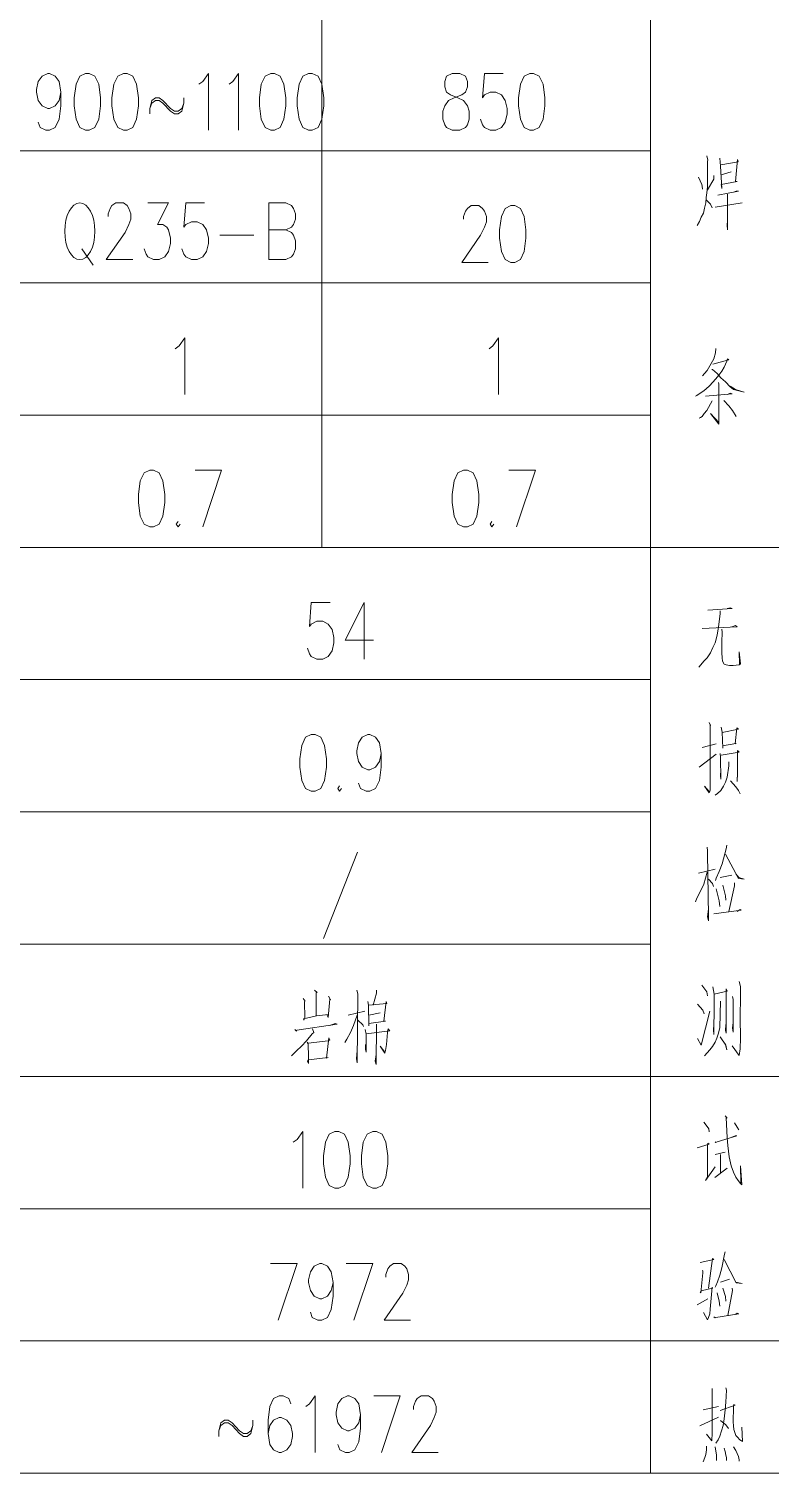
# Model space of a CAD drawing. Header units: millimetres. Extents: x 0 to 829, y 0 to 586.
# Drawn here: x 663.6 to 702.2, y 436.8 to 512.1 of the extents above; entities that cross this region are included whole.
import ezdxf

# ---------------------------------------------------------------- set-up
doc = ezdxf.new("R2010")
doc.units = ezdxf.units.MM

msp = doc.modelspace()

# ---------------------------------------------------------------- linework, layer by layer
at = {"color": 0, "lineweight": 0}
for points in [[(696.012917, 567.887556), (696.012917, 436.760056)], [(678.864389, 560.983694), (678.864389, 485.069444)], [(665.25775, 508.821972), (665.158972, 508.398639), (664.961417, 508.116417), (664.668611, 507.975306), (664.569833, 507.975306), (664.2735, 508.116417), (664.075944, 508.398639), (663.977167, 508.821972), (663.977167, 508.963083), (664.075944, 509.382889), (664.2735, 509.665111), (664.569833, 509.806222), (664.668611, 509.806222), (664.961417, 509.665111), (665.158972, 509.382889), (665.25775, 508.821972), (665.25775, 508.116417), (665.158972, 507.410861), (664.961417, 506.991056), (664.668611, 506.849944), (664.471056, 506.849944), (664.174722, 506.991056), (664.075944, 507.26975)], [(672.454417, 509.241778), (672.651972, 509.382889), (672.948306, 509.806222), (672.948306, 506.849944)], [(674.034861, 509.241778), (674.228889, 509.382889), (674.525222, 509.806222), (674.525222, 506.849944)], [(688.332944, 509.806222), (687.348694, 509.806222), (687.249917, 508.53975), (687.348694, 508.680861), (687.6415, 508.821972), (687.937833, 508.821972), (688.234167, 508.680861), (688.431722, 508.398639), (688.5305, 507.975306), (688.5305, 507.693083), (688.431722, 507.26975), (688.234167, 506.991056), (687.937833, 506.849944), (687.6415, 506.849944), (687.348694, 506.991056), (687.249917, 507.132167), (687.151139, 507.410861)], [(669.89325, 507.693083), (669.89325, 507.975306), (669.992028, 508.398639), (670.189583, 508.53975), (670.387139, 508.53975), (670.581167, 508.398639), (670.976278, 507.975306), (671.173833, 507.834194), (671.371389, 507.834194), (671.568944, 507.975306), (671.667722, 508.257528)], [(669.89325, 507.975306), (669.992028, 508.257528), (670.189583, 508.398639), (670.387139, 508.398639), (670.581167, 508.257528), (670.976278, 507.834194), (671.173833, 507.693083), (671.371389, 507.693083), (671.568944, 507.834194), (671.667722, 508.257528), (671.667722, 508.53975)], [(696.012917, 505.773972), (622.070694, 505.773972)], [(698.940972, 505.502333), (699.008, 505.283611), (698.986833, 505.223639), (698.986833, 504.320528), (698.986833, 503.886611), (698.940972, 503.576167), (698.919806, 503.329222), (698.898639, 503.047), (698.835139, 502.768306), (698.768111, 502.521361), (698.65875, 502.302639), (698.574083, 502.087444), (698.443556, 501.868722)], [(699.618306, 505.378861), (699.660639, 504.973167), (699.724139, 503.794889), (699.702972, 504.010083), (700.528472, 504.165306), (700.443806, 504.165306), (700.549639, 505.315361), (700.574333, 505.191889), (699.681806, 505.036667)], [(698.507056, 504.384028), (698.683444, 504.010083), (698.704611, 503.918361), (698.725778, 503.763139)], [(699.311389, 504.47575), (699.311389, 504.288778), (698.986833, 503.731389)], [(699.702972, 504.5075), (700.225083, 504.662722)], [(699.530111, 503.452694), (700.5955, 503.667889), (700.486139, 503.667889), (700.334444, 503.607917)], [(700.031056, 503.512667), (700.031056, 501.65), (700.006361, 501.900472), (700.031056, 502.115667)], [(667.723667, 502.341444), (667.723667, 502.482556), (667.822444, 502.764778), (667.921222, 502.905889), (668.118778, 503.047), (668.513889, 503.047), (668.707917, 502.905889), (668.806694, 502.764778), (668.905472, 502.482556), (668.905472, 502.200333), (668.806694, 501.918111), (668.609139, 501.498306), (667.624889, 500.087194), (669.00425, 500.087194)], [(669.794472, 503.047), (670.8775, 503.047), (670.288361, 501.918111), (670.581167, 501.918111), (670.778722, 501.777), (670.8775, 501.635889), (670.976278, 501.216083), (670.976278, 500.933861), (670.8775, 500.510528), (670.679944, 500.228306), (670.387139, 500.087194), (670.090806, 500.087194), (669.794472, 500.228306), (669.695694, 500.369417), (669.596917, 500.651639)], [(672.75075, 503.047), (671.7665, 503.047), (671.667722, 501.777), (671.7665, 501.918111), (672.062833, 502.059222), (672.355639, 502.059222), (672.651972, 501.918111), (672.849528, 501.635889), (672.948306, 501.216083), (672.948306, 500.933861), (672.849528, 500.510528), (672.651972, 500.228306), (672.355639, 500.087194), (672.062833, 500.087194), (671.7665, 500.228306), (671.667722, 500.369417), (671.568944, 500.651639)], [(676.102139, 500.087194), (676.102139, 503.047), (676.991139, 503.047), (677.287472, 502.905889), (677.38625, 502.764778), (677.485028, 502.482556), (677.485028, 502.200333), (677.38625, 501.918111), (677.287472, 501.777), (676.991139, 501.635889)], [(686.262139, 502.200333), (686.262139, 502.341444), (686.360917, 502.623667), (686.459694, 502.764778), (686.65725, 502.905889), (687.052361, 502.905889), (687.249917, 502.764778), (687.348694, 502.623667), (687.447472, 502.341444), (687.447472, 502.059222), (687.348694, 501.777), (687.151139, 501.357194), (686.163361, 499.946083), (687.542722, 499.946083)], [(698.919806, 503.202222), (699.138528, 502.987028), (699.226722, 502.800056)], [(699.378417, 502.831806), (700.789528, 503.047)], [(673.540972, 501.357194), (675.315444, 501.357194)], [(676.102139, 501.635889), (676.991139, 501.635889), (677.287472, 501.498306), (677.38625, 501.357194), (677.485028, 501.074972), (677.485028, 500.651639), (677.38625, 500.369417), (677.287472, 500.228306), (676.991139, 500.087194), (676.102139, 500.087194)], [(666.344306, 500.651639), (666.933444, 499.804972)], [(696.012917, 498.873639), (622.070694, 498.873639)], [(671.223222, 495.441111), (671.420778, 495.582222), (671.717111, 496.002028), (671.717111, 493.04575)], [(687.592111, 495.441111), (687.789667, 495.582222), (688.086, 496.002028), (688.086, 493.04575)], [(699.42075, 495.448167), (699.399583, 495.229444), (699.311389, 494.919), (699.180861, 494.672056), (698.965667, 494.298111), (698.835139, 494.142889), (698.725778, 494.019417)], [(699.269056, 494.640306), (700.094556, 494.8555), (700.031056, 494.919), (699.985194, 494.795528), (699.854667, 494.485083), (699.724139, 494.266361), (699.572444, 494.051167), (699.42075, 493.864194), (699.247889, 493.677222), (699.096194, 493.522), (698.898639, 493.335028), (698.746944, 493.211556), (698.552917, 493.088083), (698.422389, 492.992833), (698.355361, 492.961083)], [(699.202028, 494.361611), (699.247889, 494.361611), (699.487778, 494.142889), (699.681806, 493.924167), (699.921694, 493.708972), (700.161583, 493.4585), (700.334444, 493.303278), (700.898889, 493.179806), (700.443806, 493.303278), (700.161583, 493.49025)], [(698.877472, 492.961083), (700.267417, 493.088083), (700.161583, 493.116306), (700.031056, 493.056333)], [(699.572444, 493.5855), (699.572444, 491.504111), (699.138528, 492.0615), (699.572444, 491.595833)], [(699.551278, 493.677222), (699.572444, 493.5855)], [(699.226722, 492.714139), (698.940972, 492.216722), (698.813972, 492.0615), (698.704611, 491.906278), (698.616417, 491.846306), (698.552917, 491.814556)], [(699.8335, 492.745889), (700.094556, 492.467194), (700.292111, 492.216722), (700.486139, 491.906278)], [(696.012917, 491.969778), (622.070694, 491.969778)], [(672.256861, 489.101694), (673.63975, 489.101694), (672.651972, 486.145417)], [(688.629278, 489.101694), (690.008639, 489.101694), (689.024389, 486.145417)], [(671.371389, 486.427639), (671.272611, 486.286528), (671.371389, 486.145417), (671.470167, 486.286528)], [(687.740278, 486.427639), (687.6415, 486.286528), (687.740278, 486.145417), (687.839056, 486.286528)], [(769.958667, 485.069444), (622.070694, 485.069444)], [(679.301833, 482.201361), (678.317583, 482.201361), (678.218806, 480.934889), (678.317583, 481.072472), (678.613917, 481.213583), (678.91025, 481.213583), (679.203056, 481.072472), (679.400611, 480.793778), (679.499389, 480.370444), (679.499389, 480.088222), (679.400611, 479.664889), (679.203056, 479.382667), (678.91025, 479.241556), (678.613917, 479.241556), (678.317583, 479.382667), (678.218806, 479.523778), (678.120028, 479.806)], [(681.076306, 482.201361), (680.092056, 480.229333), (681.570194, 480.229333)], [(681.076306, 482.201361), (681.076306, 479.241556)], [(699.639472, 481.767444), (699.639472, 481.612222), (699.551278, 480.927833), (699.487778, 480.493917), (699.378417, 480.088222), (699.269056, 479.841278), (699.138528, 479.562583), (698.965667, 479.312111), (698.789278, 479.125139), (698.637583, 478.941694), (698.528222, 478.814694)], [(699.008, 481.795667), (700.267417, 481.890917), (700.18275, 481.922667), (700.006361, 481.890917)], [(698.704611, 480.832583), (700.528472, 480.927833), (700.443806, 480.987806), (700.24625, 480.927833)], [(699.724139, 480.804361), (699.745306, 480.649139), (699.724139, 480.119972), (699.724139, 479.562583), (699.745306, 479.312111), (699.77, 479.125139), (699.854667, 478.969917), (699.964028, 478.941694), (700.136889, 478.909944), (700.313278, 478.909944), (700.637833, 478.941694), (700.704861, 479.001667), (700.637833, 479.622556), (700.659, 478.969917)], [(696.012917, 478.169111), (622.070694, 478.169111)], [(699.0715, 475.9325), (699.138528, 475.77375), (699.117361, 475.83725), (699.117361, 472.422361), (699.096194, 472.327111), (699.0715, 472.267139), (698.835139, 472.609333), (699.0715, 472.327111)], [(699.702972, 475.682028), (699.745306, 475.435083), (699.791167, 474.595472)], [(699.745306, 475.403333), (700.5955, 475.590306), (700.507306, 475.650278), (700.419111, 474.814194), (700.486139, 474.842417), (700.464972, 474.842417), (699.77, 474.718944)], [(681.965306, 474.31325), (681.866528, 473.889917), (681.668972, 473.607694), (681.372639, 473.470111), (681.273861, 473.470111), (680.977528, 473.607694), (680.7835, 473.889917), (680.684722, 474.31325), (680.684722, 474.454361), (680.7835, 474.877694), (680.977528, 475.159917), (681.273861, 475.301028), (681.372639, 475.301028), (681.668972, 475.159917), (681.866528, 474.877694), (681.965306, 474.31325), (681.965306, 473.607694), (681.866528, 472.905667), (681.668972, 472.482333), (681.372639, 472.341222), (681.175083, 472.341222), (680.882278, 472.482333), (680.7835, 472.764556)], [(698.552917, 473.600639), (699.441917, 474.285028)], [(698.704611, 474.627222), (699.441917, 474.814194)], [(699.639472, 474.316778), (699.660639, 474.129806), (699.681806, 472.97975), (699.660639, 473.166722), (699.681806, 473.445417)], [(699.702972, 474.221528), (700.637833, 474.37675), (700.549639, 474.472), (700.549639, 473.198472), (700.528472, 472.948), (700.528472, 472.856278), (700.528472, 473.0115), (700.549639, 473.166722)], [(700.094556, 473.882861), (700.094556, 473.664139), (700.006361, 473.075), (699.921694, 472.824528), (699.812333, 472.609333), (699.681806, 472.390611), (699.508944, 472.235389), (699.378417, 472.143667)], [(679.795722, 472.623444), (679.696944, 472.482333), (679.795722, 472.341222), (679.8945, 472.482333)], [(700.18275, 472.888028), (700.464972, 472.577583), (700.5955, 472.390611), (700.680167, 472.203639)], [(696.012917, 471.26525), (622.070694, 471.26525)], [(680.734111, 469.173278), (678.959639, 464.664778)], [(698.965667, 469.427278), (698.986833, 469.240306), (698.986833, 469.116833), (699.029167, 465.825417), (699.029167, 465.578472), (698.986833, 465.793667), (699.029167, 466.199361)], [(699.985194, 469.522528), (699.964028, 469.335556), (699.745306, 468.559444), (699.593611, 468.15375), (699.441917, 467.811556), (699.399583, 467.688083)], [(699.921694, 469.053333), (700.5955, 467.783333), (700.898889, 467.751583), (700.616667, 467.843306), (700.464972, 468.030278)], [(698.965667, 468.122), (698.789278, 467.501111), (698.616417, 467.130694), (698.422389, 466.75675), (698.355361, 466.569778)], [(698.507056, 468.062028), (699.378417, 468.277222)], [(699.029167, 467.751583), (699.247889, 467.532861), (699.290222, 467.377639)], [(699.639472, 467.843306), (700.24625, 467.966778)], [(699.791167, 467.441139), (699.921694, 466.880222), (699.942861, 466.665028)], [(700.397944, 467.564611), (700.397944, 467.409389), (700.094556, 466.072361)], [(699.441917, 467.254167), (699.593611, 466.633278), (699.618306, 466.322833)], [(699.311389, 465.948889), (700.747194, 466.135861), (700.680167, 466.167611), (700.528472, 466.072361)], [(696.012917, 464.364917), (622.070694, 464.364917)], [(698.683444, 462.227083), (698.940972, 461.884889), (698.986833, 461.669694)], [(699.269056, 462.135361), (699.332556, 461.761417), (699.332556, 460.798333), (699.311389, 460.085722), (699.311389, 459.648278), (699.290222, 459.89875), (699.311389, 460.177444)], [(699.332556, 461.761417), (700.006361, 461.916639), (699.964028, 462.040111), (699.964028, 461.017056), (699.964028, 460.145694), (699.964028, 460.085722), (699.964028, 459.711778), (699.921694, 459.867), (699.942861, 460.177444)], [(700.637833, 462.414056), (700.704861, 462.163583), (700.704861, 461.669694), (700.680167, 460.519639), (700.704861, 459.464833), (700.680167, 458.903917), (700.637833, 458.561722), (700.267417, 459.059139)], [(677.890722, 461.525056), (677.996556, 461.398056), (677.954222, 461.369833), (677.975389, 460.498472), (677.933056, 460.40675), (677.911889, 460.466722), (678.585694, 460.621944), (679.213639, 460.685444)], [(678.476333, 461.958972), (678.628028, 461.8355), (678.564528, 461.8355), (678.564528, 460.621944)], [(679.213639, 461.648528), (679.323, 461.461556), (679.280667, 461.493306), (679.192472, 460.530222), (679.150139, 460.653694)], [(680.691778, 461.958972), (680.737639, 461.772), (680.716472, 458.170139), (680.670611, 458.388861), (680.716472, 458.822778)], [(681.25975, 461.369833), (681.302083, 461.182861), (681.32325, 460.096306), (681.32325, 460.219778), (682.194611, 460.34325), (682.106417, 460.34325), (682.215778, 461.369833), (682.258111, 461.274583), (681.302083, 461.182861)], [(681.714833, 461.958972), (681.714833, 461.80375), (681.541972, 461.182861)], [(699.660639, 461.387472), (699.618306, 460.022222), (699.551278, 459.711778), (699.463083, 459.464833), (699.378417, 459.246111), (699.247889, 459.027389), (699.096194, 458.843944), (698.965667, 458.688722), (698.835139, 458.5335)], [(700.292111, 461.637944), (700.313278, 461.482722), (700.313278, 459.775278), (700.292111, 459.990472), (700.313278, 460.269167)], [(680.716472, 460.653694), (680.518917, 460.128056), (680.367222, 459.754111), (680.173194, 459.411917), (680.063833, 459.224944)], [(680.236694, 460.653694), (681.104528, 460.872417)], [(681.32325, 460.653694), (681.908861, 460.777167)], [(698.464722, 461.23225), (698.746944, 460.921806), (698.813972, 460.734833)], [(698.464722, 459.433083), (698.65875, 459.090889), (699.096194, 460.861833)], [(678.388139, 459.941083), (678.455167, 459.754111), (678.366972, 459.690611), (678.063583, 459.320194), (677.802528, 459.037972), (677.541472, 458.791028), (677.280417, 458.544083)], [(677.453278, 459.909333), (677.541472, 459.817611), (677.562639, 459.877583), (679.67225, 460.188028), (679.562889, 460.219778), (679.280667, 460.128056)], [(680.737639, 460.40675), (680.998694, 460.156278), (681.041028, 460.064556)], [(681.129222, 459.909333), (681.171556, 459.662389), (681.171556, 458.727528), (681.150389, 458.88275), (681.150389, 459.133222)], [(681.171556, 459.690611), (682.409806, 459.845833), (682.325139, 459.941083), (682.300444, 459.754111), (682.236944, 459.133222), (682.194611, 458.822778), (682.14875, 458.667556), (681.908861, 459.037972), (682.14875, 458.727528)], [(681.714833, 460.188028), (681.693667, 458.078417), (681.647806, 458.261861), (681.693667, 458.604056)], [(678.105917, 459.256694), (678.14825, 459.164972), (678.172944, 458.480583), (678.172944, 458.138389), (678.127083, 458.261861), (678.172944, 458.325361), (679.192472, 458.448833), (679.107806, 458.417083), (679.238333, 459.475417), (679.280667, 459.351944), (679.192472, 459.320194), (678.14825, 459.196722)], [(699.639472, 459.524806), (699.942861, 459.090889), (699.985194, 458.843944), (699.900528, 459.182611)], [(769.958667, 457.464583), (622.070694, 457.464583)], [(699.900528, 455.411417), (700.006361, 455.287944), (699.964028, 455.319694), (700.006361, 454.261361), (700.052222, 453.859194), (700.115722, 453.270056), (700.225083, 452.804389), (700.334444, 452.462194), (700.464972, 452.211722), (700.574333, 452.028278), (700.704861, 451.873056), (700.768361, 451.809556), (700.704861, 452.804389), (700.726028, 451.901278)], [(677.379194, 454.032056), (677.57675, 454.173167), (677.873083, 454.5965), (677.873083, 451.636694)], [(698.789278, 455.069222), (698.965667, 454.854028), (699.050333, 454.727028), (699.0715, 454.571806)], [(700.397944, 455.037472), (700.528472, 454.822278), (700.616667, 454.667056)], [(698.443556, 453.735722), (699.0715, 453.922694), (699.008, 453.982667), (698.986833, 453.827444), (698.986833, 452.211722), (698.877472, 452.028278), (699.378417, 452.740889)], [(699.378417, 454.046167), (699.42075, 454.014417), (699.487778, 454.046167), (700.507306, 454.356611), (700.419111, 454.356611), (700.24625, 454.293111)], [(699.378417, 453.393528), (699.900528, 453.517)], [(699.660639, 453.393528), (699.660639, 452.430444)], [(699.35725, 452.1835), (700.006361, 452.680917)], [(696.012917, 450.560722), (622.070694, 450.560722)], [(698.59525, 447.745556), (699.311389, 447.900778), (699.247889, 447.964278), (699.029167, 446.408528)], [(699.900528, 448.302944), (699.875833, 448.179472), (699.724139, 447.466861), (699.618306, 447.092917), (699.508944, 446.750722), (699.42075, 446.535528), (699.378417, 446.472028)], [(699.854667, 447.900778), (700.486139, 446.69075), (700.789528, 446.659), (700.464972, 446.718972)], [(676.197389, 447.692639), (677.57675, 447.692639), (676.5925, 444.736361)], [(679.45, 446.708389), (679.351222, 446.285056), (679.153667, 446.002833), (678.860861, 445.861722), (678.762083, 445.861722), (678.46575, 446.002833), (678.268194, 446.285056), (678.169417, 446.708389), (678.169417, 446.8495), (678.268194, 447.272833), (678.46575, 447.551528), (678.762083, 447.692639), (678.860861, 447.692639), (679.153667, 447.551528), (679.351222, 447.272833), (679.45, 446.708389), (679.45, 446.002833), (679.351222, 445.300806), (679.153667, 444.877472), (678.860861, 444.736361), (678.663306, 444.736361), (678.366972, 444.877472), (678.268194, 445.159694)], [(680.141444, 447.692639), (681.520806, 447.692639), (680.536556, 444.736361)], [(682.21225, 446.990611), (682.21225, 447.131722), (682.311028, 447.413944), (682.409806, 447.551528), (682.607361, 447.692639), (682.998944, 447.692639), (683.1965, 447.551528), (683.295278, 447.413944), (683.394056, 447.131722), (683.394056, 446.8495), (683.295278, 446.567278), (683.097722, 446.143944), (682.113472, 444.736361), (683.492833, 444.736361)], [(698.725778, 447.343389), (698.746944, 447.311639), (698.746944, 447.216389), (698.637583, 446.161583), (698.59525, 446.225083), (698.725778, 446.285056), (699.247889, 446.408528), (699.226722, 446.472028), (699.117361, 445.321972), (699.096194, 445.075028), (699.029167, 444.888056), (698.986833, 444.764583), (698.768111, 445.138528)], [(700.136889, 446.874194), (699.660639, 446.718972)], [(699.791167, 446.408528), (699.921694, 445.974611), (699.942861, 445.727667)], [(700.267417, 446.408528), (700.292111, 446.285056), (700.052222, 444.983306)], [(698.443556, 445.540694), (699.008, 445.851139)], [(699.487778, 446.161583), (699.593611, 445.727667), (699.618306, 445.477194)], [(699.311389, 444.919806), (699.378417, 444.856306), (699.42075, 444.888056), (700.616667, 445.075028), (700.528472, 445.106778), (700.419111, 445.043278)], [(769.958667, 443.660389), (622.070694, 443.660389)], [(699.23025, 441.173306), (699.23025, 439.218917), (699.23025, 438.813222), (699.205556, 438.502778), (699.205556, 438.442806), (698.923333, 438.785)], [(699.946389, 441.205056), (699.967556, 441.081583), (699.946389, 440.460694), (699.904056, 440.055), (699.858194, 439.589333), (699.794694, 439.250667), (699.7065, 438.968444), (699.618306, 438.68975), (699.533639, 438.502778), (699.424278, 438.315806)], [(677.241611, 440.368972), (677.142833, 440.651194), (676.8465, 440.792306), (676.648944, 440.792306), (676.352611, 440.651194), (676.155056, 440.227861), (676.059806, 439.525833), (676.059806, 438.820278), (676.155056, 438.255833), (676.352611, 437.977139), (676.648944, 437.836028), (676.747722, 437.836028), (677.044056, 437.977139), (677.241611, 438.255833), (677.340389, 438.679167), (677.340389, 438.820278), (677.241611, 439.243611), (677.044056, 439.525833), (676.747722, 439.666944), (676.648944, 439.666944), (676.352611, 439.525833), (676.155056, 439.243611), (676.059806, 438.820278)], [(678.028306, 440.227861), (678.225861, 440.368972), (678.522194, 440.792306), (678.522194, 437.836028)], [(680.889333, 439.808056), (680.790556, 439.384722), (680.593, 439.1025), (680.296667, 438.961389), (680.197889, 438.961389), (679.901556, 439.1025), (679.707528, 439.384722), (679.60875, 439.808056), (679.60875, 439.949167), (679.707528, 440.368972), (679.901556, 440.651194), (680.197889, 440.792306), (680.296667, 440.792306), (680.593, 440.651194), (680.790556, 440.368972), (680.889333, 439.808056), (680.889333, 439.1025), (680.790556, 438.396944), (680.593, 437.977139), (680.296667, 437.836028), (680.099111, 437.836028), (679.806306, 437.977139), (679.707528, 438.255833)], [(681.580778, 440.792306), (682.960139, 440.792306), (681.972361, 437.836028)], [(683.648056, 440.08675), (683.648056, 440.227861), (683.746833, 440.510083), (683.845611, 440.651194), (684.043167, 440.792306), (684.438278, 440.792306), (684.635833, 440.651194), (684.734611, 440.510083), (684.833389, 440.227861), (684.833389, 439.949167), (684.734611, 439.666944), (684.537056, 439.243611), (683.552806, 437.836028), (684.932167, 437.836028)], [(698.750472, 440.055), (699.554806, 440.241972)], [(699.643, 440.026778), (700.422639, 440.305472), (700.359139, 440.337222), (700.337972, 440.182), (700.337972, 439.931528), (700.316806, 439.716333), (700.316806, 439.434111), (700.337972, 439.218917), (700.359139, 439.031944), (700.401472, 438.876722), (700.4685, 438.7215), (700.553167, 438.629778), (700.662528, 438.502778), (700.750722, 438.442806), (700.814222, 438.411056), (700.771889, 439.155417)], [(673.495111, 438.679167), (673.495111, 438.961389), (673.593889, 439.384722), (673.791444, 439.525833), (673.989, 439.525833), (674.186556, 439.384722), (674.578139, 438.961389), (674.775694, 438.820278), (674.97325, 438.820278), (675.170806, 438.961389), (675.269583, 439.243611)], [(673.495111, 438.961389), (673.593889, 439.243611), (673.791444, 439.384722), (673.989, 439.384722), (674.186556, 439.243611), (674.578139, 438.820278), (674.775694, 438.679167), (674.97325, 438.679167), (675.170806, 438.820278), (675.269583, 439.243611), (675.269583, 439.525833)], [(698.577611, 439.218917), (699.554806, 439.684583)], [(699.664167, 439.497611), (699.946389, 439.278889), (700.076917, 439.095444)], [(698.923333, 438.160583), (698.923333, 437.977139), (698.902167, 437.726667), (698.838667, 437.571444), (698.750472, 437.35625)], [(699.381944, 438.132361), (699.445444, 437.694917), (699.445444, 437.511472), (699.445444, 437.416222)], [(699.858194, 438.068861), (699.904056, 437.881889), (699.946389, 437.694917), (699.967556, 437.571444), (699.967556, 437.416222)], [(700.337972, 438.132361), (700.4685, 437.945389), (700.532, 437.790167), (700.599028, 437.634944), (700.641361, 437.447972), (700.641361, 437.384472)], [(769.958667, 436.760056), (622.070694, 436.760056)]]:
    msp.add_lwpolyline(points, dxfattribs=at)
for points in [[(666.541861, 509.806222), (666.245528, 509.665111), (666.047972, 509.241778), (665.949194, 508.53975), (665.949194, 508.116417), (666.047972, 507.410861), (666.245528, 506.991056), (666.541861, 506.849944), (666.735889, 506.849944), (667.032222, 506.991056), (667.229778, 507.410861), (667.328556, 508.116417), (667.328556, 508.53975), (667.229778, 509.241778), (667.032222, 509.665111), (666.735889, 509.806222)], [(668.513889, 509.806222), (668.217556, 509.665111), (668.02, 509.241778), (667.921222, 508.53975), (667.921222, 508.116417), (668.02, 507.410861), (668.217556, 506.991056), (668.513889, 506.849944), (668.707917, 506.849944), (669.00425, 506.991056), (669.201806, 507.410861), (669.300583, 508.116417), (669.300583, 508.53975), (669.201806, 509.241778), (669.00425, 509.665111), (668.707917, 509.806222)], [(676.200917, 509.806222), (675.908111, 509.665111), (675.710556, 509.241778), (675.611778, 508.53975), (675.611778, 508.116417), (675.710556, 507.410861), (675.908111, 506.991056), (676.200917, 506.849944), (676.398472, 506.849944), (676.694806, 506.991056), (676.892361, 507.410861), (676.991139, 508.116417), (676.991139, 508.53975), (676.892361, 509.241778), (676.694806, 509.665111), (676.398472, 509.806222)], [(678.172944, 509.806222), (677.876611, 509.665111), (677.682583, 509.241778), (677.583806, 508.53975), (677.583806, 508.116417), (677.682583, 507.410861), (677.876611, 506.991056), (678.172944, 506.849944), (678.3705, 506.849944), (678.666833, 506.991056), (678.864389, 507.410861), (678.963167, 508.116417), (678.963167, 508.53975), (678.864389, 509.241778), (678.666833, 509.665111), (678.3705, 509.806222)], [(685.669472, 509.806222), (685.376667, 509.665111), (685.277889, 509.382889), (685.277889, 509.100667), (685.376667, 508.821972), (685.574222, 508.680861), (685.965806, 508.53975), (686.262139, 508.398639), (686.459694, 508.116417), (686.558472, 507.834194), (686.558472, 507.410861), (686.459694, 507.132167), (686.360917, 506.991056), (686.064583, 506.849944), (685.669472, 506.849944), (685.376667, 506.991056), (685.277889, 507.132167), (685.179111, 507.410861), (685.179111, 507.834194), (685.277889, 508.116417), (685.475444, 508.398639), (685.76825, 508.53975), (686.163361, 508.680861), (686.360917, 508.821972), (686.459694, 509.100667), (686.459694, 509.382889), (686.360917, 509.665111), (686.064583, 509.806222)], [(689.712306, 509.806222), (689.415972, 509.665111), (689.221944, 509.241778), (689.123167, 508.53975), (689.123167, 508.116417), (689.221944, 507.410861), (689.415972, 506.991056), (689.712306, 506.849944), (689.909861, 506.849944), (690.206194, 506.991056), (690.40375, 507.410861), (690.502528, 508.116417), (690.502528, 508.53975), (690.40375, 509.241778), (690.206194, 509.665111), (689.909861, 509.806222)], [(688.728056, 502.905889), (688.431722, 502.764778), (688.234167, 502.341444), (688.135389, 501.635889), (688.135389, 501.216083), (688.234167, 500.510528), (688.431722, 500.087194), (688.728056, 499.946083), (688.925611, 499.946083), (689.221944, 500.087194), (689.415972, 500.510528), (689.51475, 501.216083), (689.51475, 501.635889), (689.415972, 502.341444), (689.221944, 502.764778), (688.925611, 502.905889)], [(669.89325, 489.101694), (669.596917, 488.960583), (669.399361, 488.53725), (669.300583, 487.835222), (669.300583, 487.411889), (669.399361, 486.706333), (669.596917, 486.286528), (669.89325, 486.145417), (670.090806, 486.145417), (670.387139, 486.286528), (670.581167, 486.706333), (670.679944, 487.411889), (670.679944, 487.835222), (670.581167, 488.53725), (670.387139, 488.960583), (670.090806, 489.101694)], [(686.262139, 489.101694), (685.965806, 488.960583), (685.76825, 488.53725), (685.669472, 487.835222), (685.669472, 487.411889), (685.76825, 486.706333), (685.965806, 486.286528), (686.262139, 486.145417), (686.459694, 486.145417), (686.756028, 486.286528), (686.953583, 486.706333), (687.052361, 487.411889), (687.052361, 487.835222), (686.953583, 488.53725), (686.756028, 488.960583), (686.459694, 489.101694)], [(678.317583, 475.301028), (678.02125, 475.159917), (677.823694, 474.736583), (677.724917, 474.031028), (677.724917, 473.607694), (677.823694, 472.905667), (678.02125, 472.482333), (678.317583, 472.341222), (678.515139, 472.341222), (678.811472, 472.482333), (679.009028, 472.905667), (679.104278, 473.607694), (679.104278, 474.031028), (679.009028, 474.736583), (678.811472, 475.159917), (678.515139, 475.301028)], [(679.548778, 454.5965), (679.252444, 454.455389), (679.058417, 454.032056), (678.959639, 453.3265), (678.959639, 452.906694), (679.058417, 452.201139), (679.252444, 451.777806), (679.548778, 451.636694), (679.746333, 451.636694), (680.042667, 451.777806), (680.240222, 452.201139), (680.339, 452.906694), (680.339, 453.3265), (680.240222, 454.032056), (680.042667, 454.455389), (679.746333, 454.5965)], [(681.520806, 454.5965), (681.224472, 454.455389), (681.026917, 454.032056), (680.931667, 453.3265), (680.931667, 452.906694), (681.026917, 452.201139), (681.224472, 451.777806), (681.520806, 451.636694), (681.718361, 451.636694), (682.014694, 451.777806), (682.21225, 452.201139), (682.311028, 452.906694), (682.311028, 453.3265), (682.21225, 454.032056), (682.014694, 454.455389), (681.718361, 454.5965)]]:
    msp.add_lwpolyline(points, close=True, dxfattribs=at)
msp.add_ellipse((666.243764, 501.567097), major_axis=(0, 1.479903), ratio=0.532777, start_param=0, end_param=6.283185, dxfattribs=at)

doc.saveas('drawing.dxf')
